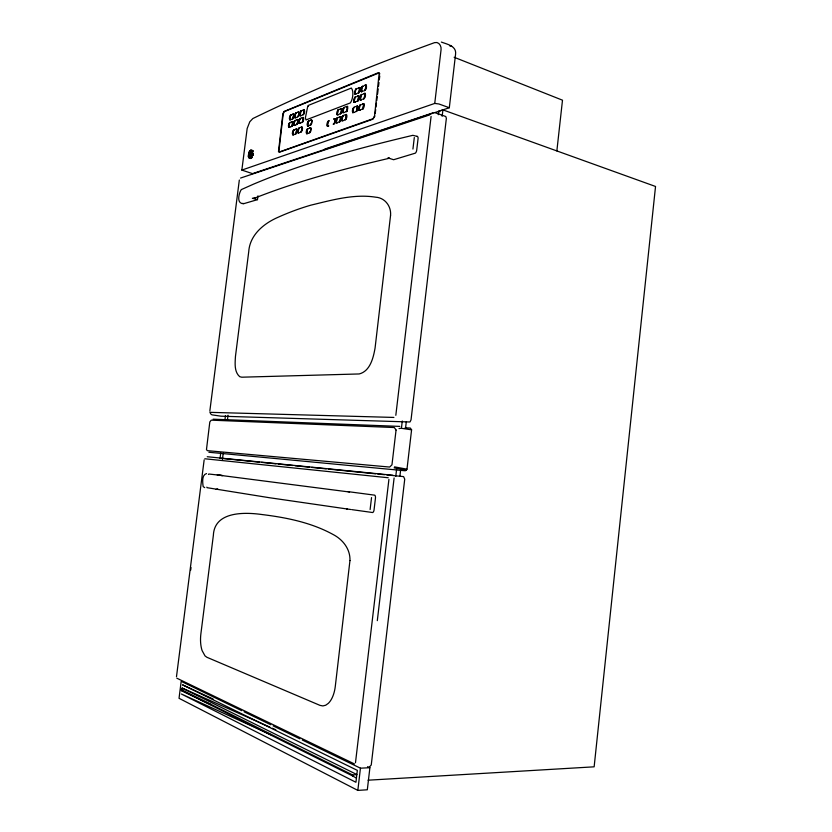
<?xml version="1.0" encoding="UTF-8"?>
<svg xmlns="http://www.w3.org/2000/svg" width="832" height="832" viewBox="0 0 832 832"><rect width="100%" height="100%" fill="white"/><g stroke="black" fill="none" stroke-linecap="round" stroke-linejoin="round"><path stroke-width="1.25" d="M250.151 154.991L250.557 155.979L251.306 151.736L250.162 153.847L250.38 152.131L249.61 153.525L249.506 152.942L250.006 153.941L249.028 156.27L250.661 153.442L250.151 154.991L251.347 155.345M252.096 153.431L252.013 150.821L250.494 150.238M556.858 150.925L562.494 100.194L454.137 57.262M356.429 778.097L352.716 776.017L352.83 775.06L181.345 689.593L182.135 688.054L269.901 727.137M241.852 170.082L434.741 103.418L441.064 49.733C441.605 45.989 438.828 41.361 434.574 42.64C372.84 65.01 311.906 89.773 252.855 118.539L249.798 121.774L247.166 128.492L241.852 170.082L252.481 173.628L449.311 107.744L455.572 54.236C456.726 45.968 447.106 44.252 441.355 42.078M377.312 620.641L394.108 477.984M367.63 766.605L369.897 767.697L367.318 789.786L357.833 790.4L360.443 768.186L302.245 739.991M395.762 476.445L396.594 469.331M401.523 427.461L402.282 421.013M438.422 113.87L438.724 111.29L442.915 109.886L655.533 186.472L594.142 766.823L368.056 780.198M399.922 476.102L400.67 469.654M405.517 428.397L406.276 421.949M442.166 116.334L442.915 109.886M208.884 452.254L405.288 470.777L406.983 469.186L411.59 429.811L410.301 428.033L405.101 427.825M370.115 509.548L371.54 497.578M412.932 149.063L414.305 137.54M438.318 114.691L438.724 111.29M375.222 113.485L375.69 109.606M376.002 107.026L376.47 103.158M376.782 100.578L377.25 96.699M377.572 94.12L378.196 88.962M378.508 86.382L378.976 82.503M379.288 79.924L379.756 76.055M355.202 93.163L355.68 89.7L357.136 88.442C354.567 88.369 353.35 95.774 356.481 93.787L355.337 93.87L355.202 93.163L354.89 93.922L355.566 93.902M298.792 112.819L297.7 112.226C300.217 110.323 299.27 117.291 297.086 117.156L298.449 115.586M298.688 115.627L298.345 116.542L299.062 112.133L297.7 112.226M299.676 119.725L301.038 118.144C298.782 118.134 297.669 124.748 300.414 123.115L299.322 122.491M300.414 123.115L299.187 123.458L299.77 118.768L299.426 119.683M310.638 128.7L310.523 128.024L309.514 128.055C312.114 126.162 311.158 133.297 308.89 133.099L310.294 131.518M311.605 120.921L311.49 120.245L310.482 120.286C313.082 118.362 312.114 125.507 309.847 125.33L311.262 123.739M310.544 131.57L310.19 132.496L310.918 127.993L309.514 128.055M311.511 123.781L311.158 124.717L311.886 120.214L310.482 120.286M220.074 458.162L220.719 453.014M224.973 419.546L225.462 415.678M222.435 459.41L223.236 453.097M227.396 420.243L228.03 415.178M387.91 157.903L393.63 159.723L415.345 153.15A2.974 1.56 -72.9 0 0 416.697 150.228L418.059 138.715A2.985 1.55 -72.6 0 0 417.331 136.427L412.828 135.325C358.717 148.21 304.637 162.542 253.302 184.246L241.259 189.623C238.815 193.45 236.163 203.882 243.641 203.705L257.473 199.649L257.962 195.853M190.694 570.107L191.017 567.559M248.321 155.189L249.746 150.998L251.306 151.07M210.974 704.6L181.792 690.778L181.345 689.593M181.792 690.778L182.135 688.054L356.855 774.55L352.83 775.06M339.373 116.958L340.756 116.574L340.132 121.025L338.728 122.21C341.234 122.325 342.41 115.118 339.373 116.958L340.6 117.166L339.862 121.794M340.371 108.878L341.754 108.482L341.12 112.934L339.726 114.119C342.222 114.223 343.398 107.006 340.371 108.878L341.598 109.075L340.85 113.703M344.302 112.403L342.909 112.798L343.543 108.337L344.947 107.12C342.441 107.037 341.245 114.265 344.302 112.403L343.065 112.195L343.814 107.557M343.304 120.536L341.91 120.91L342.545 116.449L343.959 115.253C341.432 115.149 340.246 122.366 343.304 120.536L342.066 120.318L342.815 115.679M345.114 114.826L346.518 114.431L345.883 118.914L344.469 120.12C347.006 120.234 348.192 112.954 345.114 114.826L346.362 115.034L345.613 119.694M346.112 106.683L347.516 106.278L346.611 111.54L345.467 111.966L347.287 110.313L347.672 106.569L346.112 106.683C348.629 105.903 347.516 111.228 346.424 111.374M354.224 112.299L352.789 112.694L353.423 108.17L354.879 106.954C352.3 106.839 351.094 114.213 354.224 112.299L352.945 112.091L353.704 107.39M355.482 102.014L354.047 102.43L354.682 97.916L356.127 96.668C353.558 96.574 352.342 103.958 355.482 102.014L354.203 101.826L354.962 97.126M358.332 87.963L359.778 87.516L359.143 92.05L357.677 93.309C360.266 93.413 361.483 85.935 358.332 87.963L359.622 88.13L358.862 92.851M356.075 106.496L357.51 106.09L356.876 110.635L355.42 111.862C358.02 111.987 359.216 104.551 356.075 106.496L357.354 106.694L356.595 111.426M357.323 96.2L358.769 95.763L358.134 100.308L356.678 101.556C359.268 101.66 360.474 94.203 357.323 96.2L358.613 96.377L357.854 101.098M361.722 99.622L360.266 100.038L360.911 95.493L362.378 94.224C359.778 94.13 358.55 101.608 361.722 99.622L360.422 99.434L361.192 94.692M362.731 91.322L361.275 91.759L361.92 87.214L363.386 85.935C360.786 85.852 359.549 93.35 362.731 91.322L361.431 91.146L362.201 86.414M360.464 109.99L359.008 110.396L359.642 105.83L361.119 104.593C358.509 104.478 357.282 111.935 360.464 109.99L359.164 109.782L359.923 105.04M363.594 93.756L365.071 93.319L364.416 97.895L362.939 99.154C365.57 99.268 366.787 91.718 363.594 93.756L364.905 93.933L364.135 98.696M364.603 85.457L366.08 84.999L365.435 89.575L363.948 90.844C366.579 90.948 367.806 83.377 364.603 85.457L365.914 85.613L365.154 90.376M362.336 104.135L363.802 103.719L363.158 108.295L361.67 109.543C364.312 109.678 365.529 102.149 362.336 104.135L363.636 104.333L362.877 109.096M293.935 134.638L292.718 134.961L293.311 130.79L294.549 129.698C292.313 129.678 291.231 136.198 293.935 134.638L292.864 134.399L293.561 130.073M295.121 125.143L293.904 125.486L294.497 121.326L295.745 120.214C293.509 120.203 292.406 126.745 295.121 125.143L294.05 124.935L294.746 120.598M296.067 117.562L294.85 117.915L295.454 113.745L296.691 112.632C294.466 112.642 293.363 119.194 296.067 117.562L294.996 117.354L295.693 113.027M295.568 129.314L296.795 128.981L296.192 133.162L294.954 134.264C297.201 134.295 298.293 127.712 295.568 129.314L296.65 129.532L295.953 133.89M296.754 119.818L297.981 119.465L297.378 123.646L296.14 124.758C298.386 124.779 299.478 118.175 296.754 119.818L297.835 120.026L297.138 124.374M301.371 115.471L300.134 115.835L300.976 110.916L301.995 110.51L300.383 112.05L299.998 115.107L300.134 115.835L301.371 115.471C299.104 116.095 300.206 111.238 301.153 111.062M299.229 132.673L297.991 133.006L298.594 128.804L299.842 127.702C297.586 127.67 296.483 134.274 299.229 132.673L298.137 132.444L298.834 128.086M302.068 117.749L303.316 117.385L302.713 121.607L301.444 122.72C303.732 122.751 304.834 116.074 302.068 117.749L303.17 117.957L302.463 122.335M303.025 110.094L304.273 109.72L303.67 113.932L302.401 115.066C304.678 115.086 305.791 108.389 303.025 110.094L304.127 110.282L303.42 114.67M300.872 127.317L302.12 126.974L301.517 131.186L300.248 132.298C302.536 132.34 303.638 125.684 300.872 127.317L301.974 127.535L301.267 131.924M307.83 133.484L306.561 133.817L307.174 129.563L308.454 128.44C306.145 128.398 305.022 135.106 307.83 133.484L306.717 133.245L307.424 128.825M308.797 125.726L307.528 126.079L308.131 121.826L309.421 120.692C307.112 120.661 305.989 127.39 308.797 125.726L307.674 125.507L308.381 121.087M328.64 125.892L327.309 126.246L327.922 121.867L329.285 120.702C326.851 120.63 325.697 127.629 328.64 125.892L327.454 125.653L328.193 121.108M333.83 119.018L335.192 118.643L334.558 123.063L333.185 124.228C335.66 124.332 336.814 117.218 333.83 119.018L335.036 119.236L334.298 123.822M338.582 114.556L337.199 114.941L337.834 110.51L339.227 109.314C336.742 109.231 335.566 116.386 338.582 114.556L337.355 114.348L338.104 109.741M337.584 122.626L336.211 122.99L336.846 118.56L338.229 117.385C335.743 117.291 334.568 124.415 337.584 122.626L336.367 122.398L337.106 117.801M289.994 127.109L288.798 127.452L289.38 123.313L290.607 122.21C288.402 122.21 287.31 128.69 289.994 127.109L288.933 126.901L289.63 122.595M290.94 119.579L289.734 119.933L290.326 115.794L291.554 114.691C289.349 114.702 288.257 121.191 290.94 119.579L289.879 119.371L290.566 115.076M292.552 114.286L293.758 113.922L293.166 118.071L291.938 119.184C294.154 119.184 295.246 112.642 292.552 114.286L293.613 114.483L292.926 118.799M291.606 121.826L292.812 121.472L292.219 125.632L290.992 126.724C293.218 126.745 294.299 120.214 291.606 121.826L292.666 122.034L291.98 126.35M251.971 154.19C254.426 150.925 247.374 148.907 252.647 151.206M250.203 152.516C249.007 154.128 251.306 151.299 253.032 153.41M251.16 152.121L250.848 152.859L251.139 152.006M251.545 155.293L251.867 151.372L250.432 151.018L252.99 150.779M251.753 154.638C251.888 150.342 251.774 158.184 249.569 157.737C250.328 156.634 249.891 157.695 248.664 156.832C249.413 155.605 246.834 150.218 252.918 150.956M374.91 116.064L372.778 119.246L279.76 152.069L278.845 151.757L283.192 114.026L284.315 111.623L379.07 72.894M239.325 180.045L209.882 410.654M252.054 154.201L251.545 155.626M204.152 459.898L176.478 676.728M395.824 415.303L431.09 116.449M355.482 762.746L388.918 479.388M249.142 152.256L248.342 156.582M251.254 156.26L251.597 155.709M307.674 106.642L305.396 117.728L305.989 119.943L350.397 102.898C352.893 99.206 354.016 91.26 351.354 88.036L308.755 105.238L307.674 106.642L308.36 105.57M251.306 156.374L250.942 156.822L252.127 157.175M300.508 111.55L300.976 110.916M346.611 111.54L347.142 110.854M255.07 197.517L253.001 198.432M354.89 93.922L355.306 94.245M355.961 88.91L355.566 90.189M361.275 91.759L361.806 91.447M358.249 96.086L358.769 95.763M204.818 458.765L388.232 477.745M359.247 87.838L359.778 87.516M364.53 93.631L365.071 93.319M365.539 85.322L366.08 84.999M217.672 488.894L216.091 489.424M354.047 102.43L354.567 102.118M360.266 100.038L360.797 99.736M352.789 112.694L353.309 112.393M359.008 110.396L359.538 110.084M356.99 106.392L357.51 106.09M363.262 104.031L363.802 103.719M253.802 198.463C297.742 181.012 343.585 168.958 389.553 158.205L388.658 158.132M324.802 149.094L432.952 112.84M240.562 178.058L429.624 114.899M369.574 766.844L371.249 764.972L404.726 479.201L403.603 476.611L386.838 474.926M248.706 157.414L249.517 157.976L250.973 156.957L252.158 157.31M248.539 156.988L249.153 158.111L251.794 157.799M399.027 428.584L401.149 428.262L411.59 429.811M346.549 509.08L347.485 508.955M354.453 763.932L176.821 678.184M206.544 473.574C201.666 474.75 202.582 482.643 203.174 486.637L204.755 487.635M360.443 768.186L369.897 767.697M434.741 103.418L438.932 103.979L449.311 107.744M416.707 136.406L417.331 136.427M210.652 412.36L393.9 417.435M210.621 413.847L212.014 414.866L221.021 416.187L409.999 421.98L411.039 419.838L446.358 118.383L445.806 116.542L435.022 112.674M213.096 419.193L399.807 426.4M207.241 456.726L392.954 475.27M220.064 458.224L259.21 462.145M261.539 462.384L275.974 463.83M278.356 464.069L292.729 465.504M295.162 465.754L309.494 467.189M311.813 467.418L326.248 468.863M328.422 469.082L375.596 473.803M377.822 474.032L384.509 474.698M350.709 509.506L269.526 497.734L207.095 487.687A2.34 1.03 -83 0 1 206.835 487.136M217.225 474.968L222.539 475.571L208.832 474.011A2.34 1.03 -82.8 0 0 208.447 474.469M347.859 491.608L374.774 495.175A2.964 1.654 -83.5 0 1 375.461 498.025L374.046 509.964A2.964 1.654 -83.9 0 1 372.715 512.543L351.749 509.621M406.557 470.049L394.077 467.886M406.983 469.186L394.514 466.866M449.717 45.885L451.62 46.218M252.335 198.245L257.473 199.649M250.983 156.468L252.179 156.822M250.411 157.269L251.784 157.643M249.985 157.404L251.43 157.997M251.42 158.174L249.621 157.664L251.056 158.236M249.517 157.976L251.035 158.423M249.486 158.174L250.671 158.517M250.172 152.63L253.105 153.546M250.13 152.755L252.876 153.514M250.089 152.89L252.814 153.826M250.12 153.182L252.845 154.024M250.806 153.691L253.084 154.346M250.952 154.024L253.001 154.742M250.786 154.17L252.949 154.898M250.463 154.346L252.938 154.991M250.775 154.534L253.042 155.324M250.557 154.742L252.21 155.158M250.349 154.939L251.732 155.345M251.233 150.03L252.73 150.519M251.077 150.509L252.377 150.883M250.12 150.935L251.306 151.289M251.867 151.372L253.063 151.726M249.746 150.998L250.931 151.351L249.402 151.538M249.766 151.143L250.952 151.497M251.046 151.809L252.242 152.162M251.077 152.069L252.273 152.422M249.444 151.653L250.619 152.006M250.848 152.204L252.231 152.495M250.91 152.485L252.252 152.776M250.172 152.37L252.158 152.974M218.702 475.322L217.911 475.051L349.513 492.014M272.272 728.187L275.829 729.778M270.868 734.718L181.376 693.992L355.94 782.278L357.344 770.37L182.541 684.84L213.117 699.015M241.717 710.663L181.189 681.335L179.036 698.298L357.833 790.4M244.046 711.786L270.816 724.766M273.146 725.889L299.915 738.858M181.251 690.331L352.716 776.017M379.881 73.84L377.998 72.842L283.962 111.509L282.838 113.911L278.481 151.653L279.396 151.954L373.131 118.664L374.525 115.929L379.205 73.05M209.882 411.871L210.205 413.067M248.456 157.134L248.383 155.844M243.256 203.653A2.33 0.988 -76.8 0 1 242.975 203.268M349.96 560.539L335.296 686.358A24.367 12.646 -88.8 0 1 328.338 703.342L325.697 705.224L322.889 705.931L320.008 705.38L206.95 657.301L205.036 655.928L202.114 650.624A20.467 9.1 -86.4 0 1 200.886 633.807L213.366 535.298C214.479 510.973 245.294 512.169 262.246 514.571C286.489 517.546 311.303 522.569 332.904 534.394C342.732 539.417 350.386 549.037 349.96 560.539M249.205 155.906L249.891 154.523L249.215 155.813M390.582 215.218L375.086 347.932C373.381 357.698 370.219 371.197 359.185 373.953L241.727 377.198L239.73 376.688C234.062 371.81 235.071 363.033 235.466 356.335L248.737 251.649C249.829 234.946 263.754 223.465 278.075 217.277A1175.918 529.516 80.9 0 1 310.866 205.161C331.854 200.148 353.912 193.721 375.648 197.184C384.842 197.725 391.3 206.128 390.582 215.218M396.063 430.009L391.966 464.838L389.646 467.054L207.366 450.663L206.471 449.592L209.81 421.959L211.255 420.16L394.306 427.534L396.063 430.009"/></g></svg>
